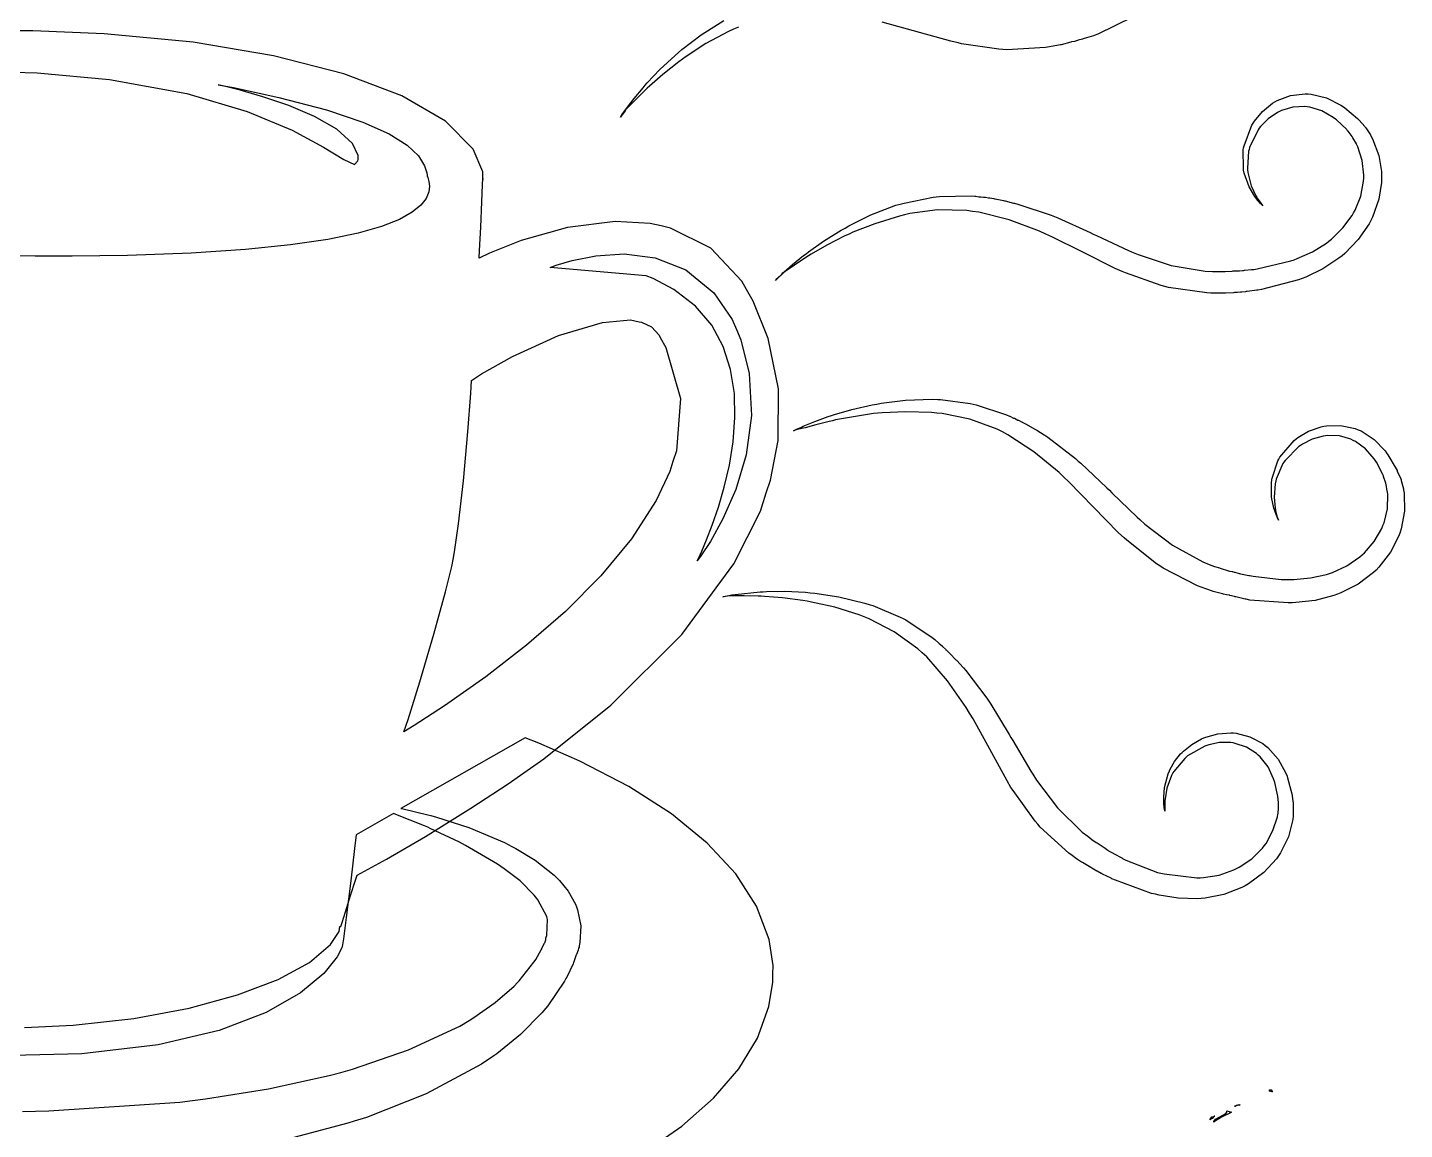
# Model space of a CAD drawing. Extents: x 51 to 306, y 22 to 311.
# Drawn here: x 178.2 to 274.5, y 86.8 to 163.8 of the extents above; entities that cross this region are included whole.
import ezdxf

# ---------------------------------------------------------------- set-up
doc = ezdxf.new("R2010")
doc.units = 0
doc.header["$MEASUREMENT"] = 0

msp = doc.modelspace()

# ---------------------------------------------------------------- linework, layer by layer
at = {"color": 7}
for points in [[(227.885, 163.883), (227.542, 163.725), (227.197, 163.566), (225.614, 162.724), (224.225, 161.829), (223.978, 161.642), (223.731, 161.458), (222.611, 160.568), (221.667, 159.746), (221.508, 159.596), (221.35, 159.447), (220.663, 158.764), (220.115, 158.203), (220.027, 158.115), (219.965, 158.026), (219.741, 157.718), (219.64, 157.585), (219.64, 157.585), (219.64, 157.585), (219.64, 157.585), (219.745, 157.741), (219.992, 158.089), (220.063, 158.185), (220.133, 158.283), (220.597, 158.892), (221.218, 159.641), (221.368, 159.808), (221.517, 159.977), (222.399, 160.903), (223.459, 161.899), (223.697, 162.101), (223.934, 162.305), (225.288, 163.346), (226.872, 164.35)], [(255.428, 164.571), (253.012, 163.388), (252.765, 163.3), (252.703, 163.274), (252.06, 163.072), (251.99, 163.054), (251.954, 163.045), (251.635, 162.957), (251.601, 162.947), (251.39, 162.877), (251.178, 162.843), (251.116, 162.825), (250.463, 162.649), (250.402, 162.631), (250.013, 162.56), (249.626, 162.49), (249.362, 162.446), (246.652, 162.296), (246.379, 162.314), (246.105, 162.331), (243.487, 162.719), (243.24, 162.771), (242.728, 162.887), (237.947, 164.219)], [(177.981, 93.9091), (181.383, 94.0774), (185.623, 94.5459), (189.479, 95.268), (192.867, 96.194), (195.702, 97.2757), (197.896, 98.4635), (199.366, 99.7109), (199.964, 100.633), (200.025, 100.965), (200.095, 100.965), (200.095, 100.965), (200.177, 101.24), (200.408, 101.997), (200.765, 103.138), (201.107, 104.207), (201.224, 104.563), (201.746, 104.833), (203.292, 105.684), (206, 107.262), (209.176, 109.237), (211.795, 110.957), (212.655, 111.548), (214.291, 112.689), (218.97, 116.447), (223.942, 121.387), (227.566, 126.347), (229.421, 130.015), (229.835, 131.304), (230.127, 132.19), (230.656, 134.965), (230.695, 138.571), (229.959, 142.099), (228.913, 144.711), (228.46, 145.521), (228.46, 145.521), (228.133, 146.104), (225.953, 148.405), (223.14, 149.826), (222.497, 149.967), (221.711, 150.147), (219.261, 150.27), (215.93, 149.87), (212.699, 148.955), (210.475, 148.062), (209.762, 147.708), (209.793, 148.249), (209.874, 149.874), (209.951, 151.646), (209.995, 152.844), (210.009, 153.282), (210.009, 153.282), (210.009, 153.282), (210.009, 153.208), (210.009, 153.212), (210.009, 153.212), (210.009, 153.745), (209.334, 155.341), (207.402, 157.309), (204.345, 159.078), (200.298, 160.612), (195.393, 161.87), (189.767, 162.816), (183.552, 163.412), (178.55, 163.619), (176.882, 163.619)], [(177.165, 160.726), (178.856, 160.675), (183.921, 160.207), (189.333, 159.227), (193.54, 157.982), (196.678, 156.669), (198.884, 155.481), (200.297, 154.614), (201.054, 154.263), (201.291, 154.532), (201.296, 154.623), (201.304, 154.896), (200.906, 155.73), (199.812, 156.734), (198.249, 157.624), (196.447, 158.385), (194.641, 159.002), (193.063, 159.461), (191.946, 159.746), (191.522, 159.844), (191.522, 159.844), (192.586, 159.646), (195.766, 158.961), (199.098, 158.089), (201.628, 157.236), (203.469, 156.409), (204.728, 155.618), (205.518, 154.868), (205.948, 154.17), (206.103, 153.693), (206.128, 153.529), (206.133, 153.484), (206.171, 153.349), (206.238, 153.082), (206.279, 152.743), (206.236, 152.345), (206.058, 151.9), (205.693, 151.423), (205.088, 150.927), (204.188, 150.425), (202.94, 149.932), (201.293, 149.461), (199.191, 149.025), (196.583, 148.638), (193.415, 148.314), (189.635, 148.066), (185.188, 147.906), (181.314, 147.85), (180.023, 147.85), (180.023, 147.85), (178.714, 147.85), (174.788, 147.913)], [(221.276, 85.174), (223.92, 87.0148), (226.144, 88.9663), (227.919, 91.0167), (229.22, 93.1556), (230.021, 95.3699), (230.294, 97.0802), (230.294, 97.6492), (230.306, 98.25), (230.029, 100.055), (229.154, 102.392), (227.701, 104.647), (225.706, 106.803), (223.202, 108.849), (220.222, 110.767), (216.8, 112.542), (213.94, 113.79), (212.972, 114.16), (212.972, 114.16), (204.294, 109.221), (204.443, 109.194), (206.181, 108.78), (206.375, 108.726), (206.78, 108.611), (209.029, 107.902), (211.526, 106.857), (212.055, 106.575), (212.32, 106.434), (213.673, 105.618), (215.009, 104.573), (215.265, 104.316), (215.387, 104.184), (215.983, 103.434), (216.49, 102.544), (216.57, 102.342), (216.648, 102.139), (216.87, 101.01), (216.808, 99.8442), (216.746, 99.6237), (216.746, 99.5193), (216.712, 99.4474), (216.676, 99.3069), (216.57, 99.0244), (216.552, 98.9803), (216.376, 98.5051), (216.359, 98.461), (216.323, 98.3643), (215.882, 97.4288), (215.83, 97.3307), (215.732, 97.1462), (214.559, 95.4183), (214.419, 95.25), (214.154, 94.9247), (212.663, 93.4212), (210.997, 92.0764), (210.644, 91.8284), (209.929, 91.3349), (206.066, 89.2584), (201.885, 87.6226), (201.013, 87.3485), (200.58, 87.2077), (196.108, 86.0351)], [(177.826, 88.0276), (178.752, 88.054), (179.678, 88.0717), (188.824, 88.689), (189.724, 88.7938), (190.623, 88.9095), (195.028, 89.6112), (199.274, 90.5411), (200.095, 90.7701), (200.915, 91.0001), (204.826, 92.3354), (208.403, 94.0072), (209.057, 94.404), (209.382, 94.5981), (210.881, 95.6483), (212.204, 96.8029), (212.442, 97.0499), (212.557, 97.1737), (213.589, 98.4691), (213.677, 98.6014), (213.721, 98.673), (214.1, 99.3429), (214.136, 99.4131), (214.153, 99.4488), (214.331, 99.8015), (214.348, 99.8361), (214.419, 100.048), (214.419, 100.153), (214.419, 100.153), (214.419, 100.153), (214.419, 100.153), (214.419, 100.153), (214.453, 100.225), (214.497, 100.339), (214.551, 101.45), (214.525, 101.564), (214.489, 101.68), (213.872, 102.827), (213.783, 102.941), (213.615, 103.161), (212.623, 104.158), (211.507, 105.013), (211.278, 105.164), (211.048, 105.322), (208.808, 106.637), (208.598, 106.751), (208.385, 106.866), (206.347, 107.836), (206.163, 107.914), (205.933, 108.012), (203.932, 108.806), (203.765, 108.868), (201.154, 107.385), (201.154, 107.385), (201.043, 106.422), (200.783, 104.176), (200.469, 101.611), (200.272, 100.119), (200.201, 99.6957), (200.164, 99.4763), (199.839, 98.8522), (198.896, 97.6849), (197.274, 96.3415), (194.874, 94.9635), (191.593, 93.6971), (187.332, 92.6853), (181.991, 92.0736), (177.097, 91.9484)]]:
    msp.add_lwpolyline(points, dxfattribs=at)
for points in [[(230.47, 146.156), (230.47, 146.156), (230.602, 146.288), (230.911, 146.597), (230.999, 146.685), (231.087, 146.765), (231.665, 147.277), (232.435, 147.894), (232.621, 148.026), (232.797, 148.159), (233.834, 148.9), (235.064, 149.676), (235.339, 149.824), (235.611, 149.984), (237.141, 150.752), (238.901, 151.413), (239.29, 151.518), (239.482, 151.572), (241.511, 151.995), (241.723, 152.011), (241.934, 152.039), (244.174, 152.075), (244.405, 152.047), (244.493, 152.047), (244.691, 152.011), (244.758, 152.011), (244.836, 152.011), (245.014, 151.977), (245.074, 151.977), (245.163, 151.977), (245.361, 151.941), (245.427, 151.941), (245.453, 151.933), (245.752, 151.88), (245.78, 151.871), (245.841, 151.863), (246.423, 151.748), (246.485, 151.73), (246.546, 151.722), (247.129, 151.572), (247.191, 151.554), (247.42, 151.501), (249.749, 150.724), (249.979, 150.636), (250.208, 150.54), (252.475, 149.508), (252.695, 149.401), (252.916, 149.297), (255.155, 148.255), (255.375, 148.167), (255.825, 147.974), (258.131, 147.215), (260.525, 146.809), (261.02, 146.792), (261.725, 146.792), (261.91, 146.792), (262.405, 146.818), (262.467, 146.826), (262.643, 146.826), (262.687, 146.826), (262.786, 146.826), (262.819, 146.826), (262.916, 146.826), (263.135, 146.862), (263.208, 146.862), (263.269, 146.871), (263.753, 146.932), (263.914, 146.932), (264.15, 146.968), (266.506, 147.523), (266.736, 147.602), (266.956, 147.682), (268.019, 148.162), (268.993, 148.767), (269.169, 148.908), (269.346, 149.05), (270.138, 149.83), (270.792, 150.698), (270.897, 150.883), (271.004, 151.069), (271.397, 152.061), (271.593, 153.107), (271.603, 153.318), (271.611, 153.52), (271.501, 154.539), (271.198, 155.505), (271.11, 155.681), (271.092, 155.725), (270.853, 156.14), (270.827, 156.174), (270.8, 156.218), (270.509, 156.589), (270.474, 156.633), (270.412, 156.705), (269.707, 157.384), (269.628, 157.445), (269.478, 157.561), (268.679, 158.014), (267.829, 158.274), (267.652, 158.291), (267.484, 158.319), (266.642, 158.279), (265.853, 158.046), (265.712, 157.974), (265.57, 157.904), (264.927, 157.459), (264.389, 156.925), (264.301, 156.81), (264.213, 156.695), (263.621, 155.452), (263.595, 155.328), (263.56, 155.206), (263.479, 154.023), (263.489, 153.917), (263.507, 153.697), (263.74, 152.776), (264.062, 152.083), (264.124, 151.977), (264.159, 151.924), (264.425, 151.546), (264.443, 151.518), (264.459, 151.492), (264.547, 151.378), (264.547, 151.378), (264.547, 151.378), (264.433, 151.492), (264.407, 151.518), (264.389, 151.546), (264.089, 151.897), (264.054, 151.941), (263.983, 152.039), (263.591, 152.714), (263.252, 153.653), (263.208, 153.881), (263.19, 153.997), (263.18, 155.294), (263.208, 155.435), (263.234, 155.576), (263.79, 157.022), (263.878, 157.163), (263.966, 157.304), (264.53, 157.97), (265.235, 158.548), (265.395, 158.644), (265.562, 158.742), (266.492, 159.086), (267.51, 159.218), (267.722, 159.209), (267.933, 159.192), (268.997, 158.922), (270.006, 158.423), (270.192, 158.291), (270.288, 158.23), (271.162, 157.489), (271.25, 157.409), (271.285, 157.375), (271.673, 156.924), (271.709, 156.88), (271.744, 156.836), (272.07, 156.334), (272.098, 156.281), (272.22, 156.07), (272.652, 154.901), (272.838, 153.767), (272.838, 153.388), (272.838, 153.002), (272.652, 151.845), (272.22, 150.592), (272.098, 150.354), (271.982, 150.116), (271.224, 149.014), (270.29, 148.052), (270.087, 147.884), (269.875, 147.708), (268.745, 146.972), (267.546, 146.395), (267.299, 146.297), (267.051, 146.2), (264.459, 145.521), (264.195, 145.485), (264.133, 145.477), (263.455, 145.39), (263.385, 145.38), (263.349, 145.372), (263.084, 145.344), (262.996, 145.344), (262.783, 145.308), (262.573, 145.308), (262.501, 145.3), (261.946, 145.274), (261.761, 145.274), (260.915, 145.274), (260.641, 145.284), (257.959, 145.663), (257.704, 145.733), (257.44, 145.795), (254.943, 146.685), (254.706, 146.792), (254.229, 147.004), (251.962, 148.136), (249.801, 149.217), (249.378, 149.401), (248.945, 149.596), (246.807, 150.394), (244.686, 150.928), (244.263, 150.989), (243.848, 151.051), (241.815, 151.091), (239.871, 150.83), (239.5, 150.742), (239.138, 150.654), (237.428, 150.125), (235.893, 149.526), (235.62, 149.401), (235.337, 149.269), (234.062, 148.617), (232.982, 148), (232.797, 147.884), (232.611, 147.77), (231.801, 147.236), (231.166, 146.792), (231.069, 146.72), (230.963, 146.623), (230.61, 146.294), (230.47, 146.156), (230.47, 146.156)], [(225.002, 126.541), (225.002, 126.541), (225.087, 126.717), (225.319, 127.22), (225.655, 128.009), (226.056, 129.046), (226.485, 130.291), (226.897, 131.705), (227.255, 133.247), (227.52, 134.881), (227.648, 136.565), (227.604, 138.26), (227.344, 139.928), (226.832, 141.529), (226.024, 143.022), (224.882, 144.371), (223.368, 145.535), (221.937, 146.284), (221.438, 146.473), (214.735, 147.072), (214.735, 147.072), (215.148, 147.227), (216.268, 147.562), (217.915, 147.887), (219.907, 148.012), (222.068, 147.75), (224.215, 146.91), (226.17, 145.302), (227.459, 143.421), (227.754, 142.735), (228.064, 142.004), (228.648, 139.659), (228.811, 136.707), (228.433, 133.969), (227.7, 131.53), (226.802, 129.479), (225.928, 127.907), (225.264, 126.898), (225.002, 126.541), (225.002, 126.541)], [(223.308, 133.49), (223.084, 132.789), (222.133, 130.769), (220.424, 128.095), (218.278, 125.499), (215.798, 123.005), (213.081, 120.64), (210.225, 118.43), (207.334, 116.403), (205.22, 115.025), (204.505, 114.583), (204.788, 115.457), (205.61, 118.087), (206.604, 121.423), (207.411, 124.38), (207.844, 126.157), (207.963, 126.753), (208.072, 127.345), (208.323, 129.13), (208.662, 132.143), (208.969, 135.564), (209.174, 138.269), (209.233, 139.171), (209.927, 139.623), (212.103, 140.842), (215.299, 142.303), (218.39, 143.22), (220.341, 143.406), (220.945, 143.264), (221.121, 143.229), (221.817, 142.903), (222.338, 142.329), (222.426, 142.169), (222.823, 141.464), (223.832, 137.91), (223.555, 134.25), (223.308, 133.49)], [(231.739, 135.643), (231.739, 135.643), (231.902, 135.723), (232.295, 135.908), (232.41, 135.96), (232.525, 136.004), (233.238, 136.292), (234.164, 136.631), (234.385, 136.701), (234.596, 136.773), (235.814, 137.134), (237.242, 137.461), (237.56, 137.513), (237.869, 137.567), (239.562, 137.778), (241.432, 137.848), (241.829, 137.83), (242.022, 137.822), (244.086, 137.557), (244.299, 137.513), (244.51, 137.469), (246.626, 136.763), (246.838, 136.665), (246.864, 136.657), (247.129, 136.535), (247.157, 136.525), (247.183, 136.517), (247.42, 136.394), (247.438, 136.385), (247.464, 136.376), (247.729, 136.252), (247.756, 136.242), (247.782, 136.226), (248.045, 136.084), (248.073, 136.066), (248.126, 136.04), (248.655, 135.741), (248.708, 135.713), (248.761, 135.687), (249.254, 135.362), (249.308, 135.326), (249.51, 135.194), (251.45, 133.695), (251.637, 133.526), (251.821, 133.368), (253.638, 131.656), (253.824, 131.48), (254, 131.304), (255.764, 129.594), (255.94, 129.433), (256.301, 129.109), (258.241, 127.64), (260.358, 126.471), (260.809, 126.294), (261.162, 126.154), (261.515, 126.048), (261.567, 126.031), (262.158, 125.853), (262.22, 125.835), (262.396, 125.801), (262.441, 125.801), (262.54, 125.765), (262.573, 125.765), (262.599, 125.757), (262.898, 125.669), (262.926, 125.659), (262.986, 125.643), (263.569, 125.528), (263.631, 125.519), (263.868, 125.475), (265.832, 125.236), (266.488, 125.236), (266.726, 125.246), (267.885, 125.356), (268.993, 125.589), (269.205, 125.659), (269.416, 125.731), (270.417, 126.206), (271.33, 126.824), (271.498, 126.964), (271.657, 127.106), (272.339, 127.909), (272.864, 128.818), (272.944, 129.01), (273.022, 129.205), (273.261, 130.193), (273.288, 131.181), (273.262, 131.374), (273.252, 131.418), (273.164, 131.895), (273.156, 131.939), (273.146, 131.983), (272.996, 132.451), (272.98, 132.504), (272.944, 132.592), (272.503, 133.448), (272.451, 133.526), (272.344, 133.686), (271.735, 134.382), (271.022, 134.903), (270.863, 134.973), (270.713, 135.053), (269.905, 135.292), (269.081, 135.318), (268.923, 135.29), (268.763, 135.274), (268.005, 135.062), (267.316, 134.709), (267.193, 134.621), (267.069, 134.542), (266.101, 133.562), (266.03, 133.456), (265.958, 133.351), (265.491, 132.257), (265.465, 132.151), (265.412, 131.94), (265.341, 130.996), (265.412, 130.229), (265.429, 130.105), (265.438, 130.044), (265.562, 129.603), (265.571, 129.576), (265.58, 129.55), (265.642, 129.399), (265.642, 129.399), (265.642, 129.399), (265.58, 129.55), (265.571, 129.576), (265.562, 129.603), (265.385, 130.044), (265.359, 130.105), (265.323, 130.221), (265.165, 130.992), (265.147, 131.993), (265.183, 132.221), (265.199, 132.337), (265.606, 133.544), (265.678, 133.667), (265.748, 133.791), (266.744, 134.973), (266.876, 135.078), (267.009, 135.184), (267.753, 135.626), (268.622, 135.926), (268.817, 135.96), (269.001, 135.996), (269.989, 136.023), (271.012, 135.801), (271.216, 135.713), (271.418, 135.635), (272.326, 135.044), (273.094, 134.241), (273.226, 134.056), (273.297, 133.967), (273.878, 132.971), (273.932, 132.857), (273.949, 132.813), (274.187, 132.275), (274.215, 132.221), (274.231, 132.161), (274.381, 131.578), (274.391, 131.516), (274.435, 131.269), (274.452, 130.022), (274.223, 128.79), (274.144, 128.552), (274.064, 128.305), (273.473, 127.15), (272.67, 126.1), (272.485, 125.906), (272.291, 125.721), (271.206, 124.927), (270.015, 124.311), (269.769, 124.214), (269.513, 124.117), (268.207, 123.781), (266.867, 123.623), (266.594, 123.613), (266.32, 123.605), (263.649, 123.808), (263.385, 123.861), (263.323, 123.871), (262.669, 124.019), (262.607, 124.037), (262.571, 124.047), (262.254, 124.134), (262.22, 124.142), (262.008, 124.178), (261.797, 124.214), (261.735, 124.231), (261.082, 124.408), (261.02, 124.424), (260.633, 124.567), (260.244, 124.707), (259.988, 124.805), (257.572, 126.039), (257.351, 126.188), (257.121, 126.339), (255.04, 127.988), (254.846, 128.165), (254.467, 128.517), (252.694, 130.321), (250.992, 132.073), (250.649, 132.398), (250.304, 132.725), (248.55, 134.171), (246.724, 135.37), (246.345, 135.573), (245.974, 135.767), (244.064, 136.464), (242.138, 136.843), (241.759, 136.878), (241.388, 136.914), (239.602, 136.972), (237.94, 136.905), (237.632, 136.878), (237.323, 136.843), (234.677, 136.402), (234.457, 136.349), (234.236, 136.296), (233.291, 136.058), (232.559, 135.855), (232.445, 135.819), (232.33, 135.803), (231.92, 135.705), (231.739, 135.643), (231.739, 135.643)], [(226.8, 124.037), (226.8, 124.037), (226.985, 124.081), (227.417, 124.161), (227.542, 124.178), (227.664, 124.196), (229.402, 124.372), (229.622, 124.39), (229.851, 124.4), (231.13, 124.42), (232.585, 124.354), (232.904, 124.318), (233.221, 124.292), (234.91, 124.041), (236.722, 123.596), (237.103, 123.472), (237.287, 123.412), (239.201, 122.618), (239.396, 122.52), (239.588, 122.423), (241.44, 121.189), (241.617, 121.039), (241.643, 121.021), (241.872, 120.818), (241.899, 120.79), (241.916, 120.774), (242.128, 120.598), (242.146, 120.58), (242.164, 120.563), (242.376, 120.359), (242.394, 120.333), (242.411, 120.315), (242.623, 120.103), (242.641, 120.085), (242.685, 120.041), (243.098, 119.628), (243.134, 119.592), (243.178, 119.548), (243.585, 119.107), (243.629, 119.063), (243.787, 118.886), (245.251, 116.938), (245.393, 116.733), (245.525, 116.531), (246.82, 114.406), (246.944, 114.194), (247.067, 113.983), (248.329, 111.831), (248.462, 111.618), (248.716, 111.205), (250.186, 109.265), (251.918, 107.571), (252.306, 107.28), (252.589, 107.068), (252.906, 106.856), (252.958, 106.821), (253.463, 106.496), (253.507, 106.469), (253.647, 106.363), (253.655, 106.354), (253.778, 106.266), (253.788, 106.256), (253.814, 106.24), (254.079, 106.09), (254.106, 106.08), (254.158, 106.054), (254.688, 105.763), (254.742, 105.727), (254.962, 105.622), (257.192, 104.758), (257.422, 104.705), (257.651, 104.644), (259.944, 104.378), (260.174, 104.386), (260.402, 104.396), (261.497, 104.573), (262.519, 104.925), (262.713, 105.022), (262.906, 105.12), (263.788, 105.711), (264.53, 106.443), (264.654, 106.609), (264.776, 106.777), (265.261, 107.681), (265.57, 108.639), (265.606, 108.832), (265.614, 108.876), (265.642, 109.267), (265.642, 109.397), (265.642, 109.547), (265.614, 109.936), (265.606, 109.996), (265.596, 110.094), (265.394, 111.037), (265.359, 111.125), (265.305, 111.311), (264.914, 112.149), (264.363, 112.845), (264.231, 112.959), (264.106, 113.075), (263.401, 113.516), (262.625, 113.78), (262.467, 113.807), (262.307, 113.833), (261.523, 113.837), (260.773, 113.684), (260.633, 113.63), (260.49, 113.586), (259.282, 112.907), (259.185, 112.819), (259.088, 112.73), (258.322, 111.813), (258.269, 111.724), (258.163, 111.531), (257.841, 110.636), (257.712, 109.9), (257.704, 109.784), (257.704, 109.644), (257.704, 109.327), (257.704, 109.221), (257.704, 109.177), (257.704, 109.044), (257.704, 109.044), (257.704, 109.044), (257.677, 109.194), (257.668, 109.221), (257.659, 109.247), (257.634, 109.65), (257.634, 109.784), (257.634, 110.012), (257.682, 110.694), (257.923, 111.656), (258.021, 111.867), (258.074, 111.972), (258.382, 112.515), (258.797, 113.039), (258.903, 113.135), (259, 113.234), (259.582, 113.701), (260.27, 114.098), (260.42, 114.16), (260.569, 114.221), (261.407, 114.442), (262.316, 114.522), (262.503, 114.512), (262.695, 114.494), (263.652, 114.244), (264.556, 113.763), (264.724, 113.63), (264.891, 113.498), (265.614, 112.674), (266.161, 111.69), (266.241, 111.478), (266.285, 111.373), (266.576, 110.261), (266.594, 110.137), (266.602, 110.085), (266.664, 109.595), (266.664, 109.431), (266.664, 109.247), (266.664, 108.831), (266.664, 108.692), (266.646, 108.445), (266.338, 107.246), (265.782, 106.116), (265.642, 105.904), (265.5, 105.693), (264.622, 104.745), (263.551, 103.955), (263.313, 103.823), (263.075, 103.691), (261.818, 103.211), (260.508, 102.959), (260.244, 102.941), (259.97, 102.915), (258.626, 102.95), (257.299, 103.161), (257.035, 103.223), (256.77, 103.285), (254.247, 104.202), (254, 104.316), (253.938, 104.344), (253.347, 104.643), (253.294, 104.669), (253.258, 104.687), (252.976, 104.837), (252.942, 104.845), (252.589, 105.058), (252.527, 105.093), (251.944, 105.446), (251.883, 105.481), (251.531, 105.693), (251.214, 105.94), (250.993, 106.099), (248.991, 107.924), (248.815, 108.126), (248.638, 108.33), (247.085, 110.482), (246.944, 110.702), (246.67, 111.153), (245.457, 113.374), (244.299, 115.491), (244.052, 115.888), (243.804, 116.294), (242.499, 118.164), (241.052, 119.822), (240.735, 120.121), (240.426, 120.403), (238.773, 121.586), (237.031, 122.486), (236.678, 122.626), (236.325, 122.768), (234.619, 123.305), (233.002, 123.667), (232.693, 123.719), (232.384, 123.773), (230.967, 123.963), (229.711, 124.063), (229.482, 124.072), (229.261, 124.081), (228.296, 124.103), (227.624, 124.108), (227.401, 124.108), (227.313, 124.099), (226.968, 124.059), (226.8, 124.037), (226.8, 124.037)], [(265.219, 89.4292), (265.181, 89.4112), (265.019, 89.4553), (265.006, 89.5354), (265.006, 89.5354), (265.023, 89.5519), (265.139, 89.5368), (265.209, 89.4387), (265.219, 89.4292)], [(260.843, 87.4529), (260.985, 87.6653), (261.196, 87.7013), (261.148, 87.7013), (261.007, 87.551), (260.852, 87.4448), (260.843, 87.4529)], [(262.044, 87.9821), (262.044, 88.0883), (262.36, 87.9821), (262.254, 87.9217), (261.663, 87.6307), (261.178, 87.3386), (261.126, 87.2765), (261.126, 87.3305), (261.233, 87.4917), (261.491, 87.6434), (261.796, 87.788), (261.997, 87.9228), (262.044, 87.9821)], [(262.679, 88.441), (262.695, 88.441), (262.739, 88.4686), (262.749, 88.477), (262.766, 88.4865), (262.89, 88.5112), (262.89, 88.5112), (262.96, 88.477), (262.96, 88.477), (262.775, 88.4509), (262.749, 88.441), (262.749, 88.441), (262.695, 88.441), (262.679, 88.441), (262.679, 88.4329), (262.65, 88.4149), (262.643, 88.4068), (262.625, 88.4068), (262.573, 88.4068), (262.573, 88.4068), (262.607, 88.4068), (262.616, 88.4163), (262.679, 88.441), (262.679, 88.441)]]:
    msp.add_lwpolyline(points, close=True, dxfattribs=at)

doc.saveas('drawing.dxf')
